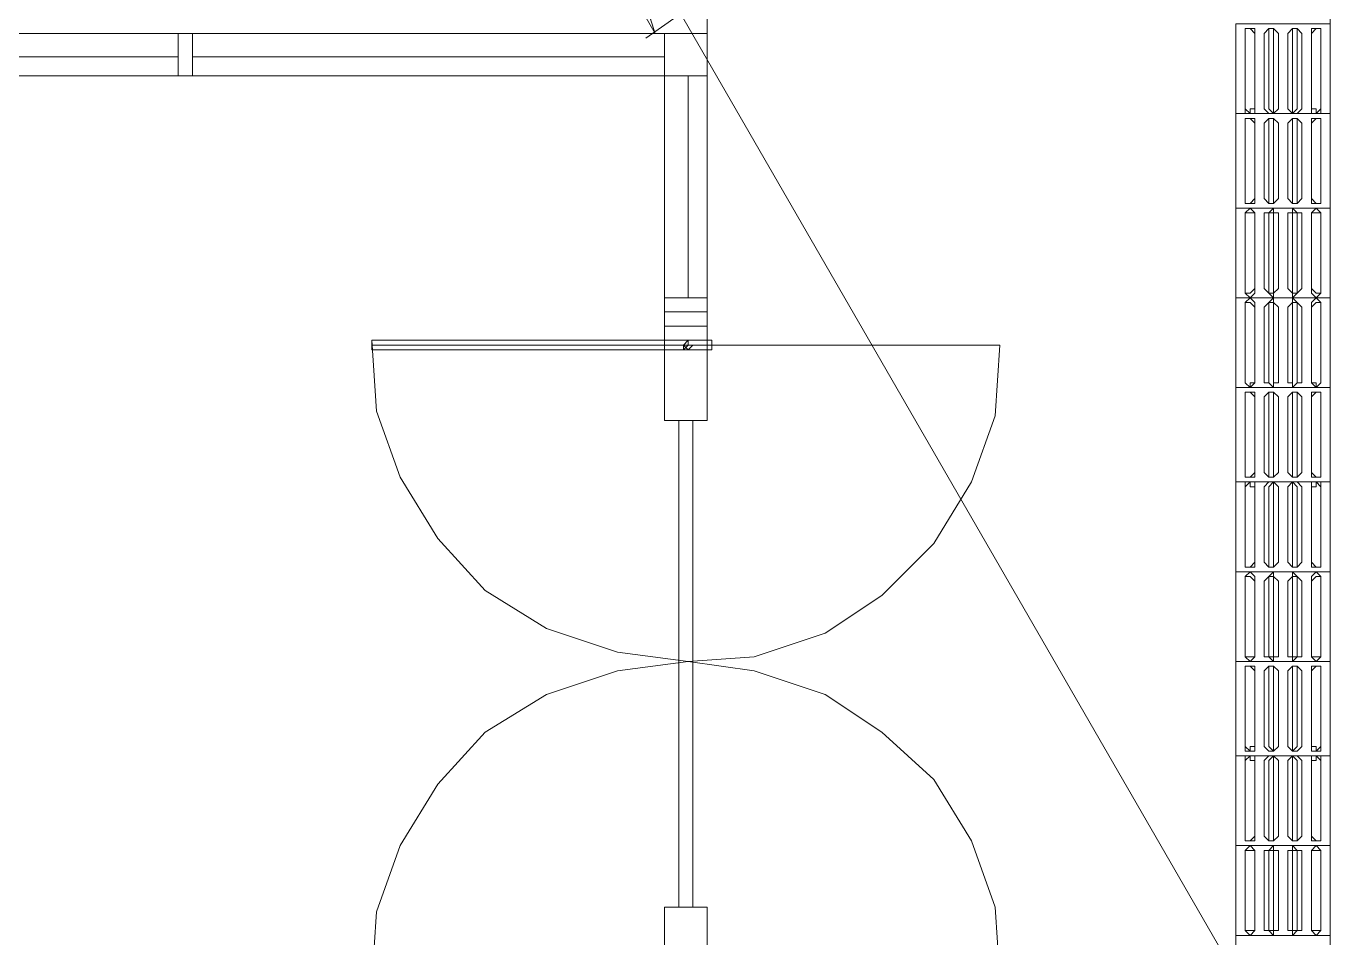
# Model space of a CAD drawing. Header units: millimetres. Extents: x -4011 to 126995, y -1911 to 106700.
# Drawn here: x 86328 to 90653, y 54117 to 57117 of the extents above; entities that cross this region are included whole.
import ezdxf

# ---------------------------------------------------------------- set-up
doc = ezdxf.new("R2010")
doc.units = ezdxf.units.MM
doc.layers.add('PDF_형상', color=7, linetype='Continuous')

msp = doc.modelspace()

# ---------------------------------------------------------------- linework, layer by layer
at = {"layer": 'PDF_형상', "lineweight": 5}
for points in [[(79321.2, 38968.9), (79321.2, 42668.4), (82958.5, 42668.4), (82958.5, 38968.9), (95937.8, 46538.9), (94569.9, 47005.2), (94399, 46911.9), (83797.9, 65269.4), (80953.4, 65269.4), (80953.4, 64974.1), (74098.4, 64974.1), (74098.4, 87730.6)], [(80953.4, 87730.6), (80953.4, 65269.4), (83797.9, 65269.4), (94399, 46911.9), (94569.9, 47005.2), (95937.8, 46538.9), (82958.5, 38968.9)], [(82569.9, 65378.2), (82010.4, 65378.2), (83860.1, 65378.2), (88569.9, 57186.5), (88569.9, 57093.3), (88399, 57093.3), (88383.4, 57139.9), (88554.4, 57233.2)], [(82569.9, 65176.2), (81715, 65176.2), (83735.7, 65176.2), (88399, 57093.3)], [(90621.8, 57419.7), (90621.8, 57124.3), (90621.8, 56829), (90310.9, 56829), (90310.9, 57124.3)], [(88367.9, 57077.7), (88523.3, 57186.5)], [(86829, 57015.5), (86829, 56953.4), (86875.6, 56953.4), (86875.6, 57093.3), (86829, 57093.3), (86829, 57015.5), (85274.6, 57015.5), (85274.6, 57093.3), (85119.2, 57093.3), (85119.2, 56953.4), (85274.6, 56953.4), (85274.6, 57015.5)], [(86875.6, 57015.5), (86875.6, 56953.4), (86829, 56953.4), (86829, 57093.3), (86875.6, 57093.3), (86875.6, 57015.5), (88430, 57015.5), (88430, 57093.3), (88569.9, 57093.3), (88569.9, 56953.4), (88430, 56953.4), (88430, 57015.5)], [(88507.8, 56222.8), (88430, 56222.8), (88430, 56176.2), (88569.9, 56176.2), (88569.9, 56222.8), (88507.8, 56222.8), (88507.8, 56953.4), (88569.9, 56953.4), (88569.9, 57093.3), (88430, 57093.3), (88430, 56953.4), (88507.8, 56953.4)], [(90342, 57093.3), (90342, 56844.6), (90342, 57093.3)], [(90373.1, 57093.3), (90373.1, 56844.6), (90373.1, 57093.3)], [(90621.8, 56829), (90621.8, 56518.1), (90310.9, 56518.1), (90310.9, 56829)], [(90342, 56797.9), (90342, 56549.2), (90342, 56797.9)], [(90373.1, 56797.9), (90373.1, 56549.2), (90373.1, 56797.9)], [(90621.8, 56518.1), (90621.8, 56222.8), (90621.8, 55927.5), (90310.9, 55927.5), (90310.9, 56222.8)], [(90310.9, 56518.1), (90310.9, 56222.8), (90621.8, 56222.8)], [(90342, 56502.6), (90342, 56253.9), (90342, 56502.6)], [(90373.1, 56502.6), (90373.1, 56253.9), (90373.1, 56502.6)], [(90342, 56191.7), (90342, 55943), (90342, 56191.7)], [(90373.1, 56191.7), (90373.1, 55943), (90373.1, 56191.7)], [(87466.3, 56082.9), (87481.9, 55849.7), (87559.6, 55632.1), (87683.9, 55430.1), (87839.4, 55259.1), (88041.4, 55134.7), (88274.6, 55057), (88507.8, 55025.9), (88725.4, 55041.4), (88958.5, 55119.2), (89145.1, 55243.5), (89316.1, 55414.5), (89440.4, 55616.6), (89518.1, 55834.2), (89533.7, 56067.4), (88585.5, 56067.4)], [(88507.8, 56067.4), (88492.2, 56051.8)], [(88492.2, 56067.4), (88507.8, 56051.8)], [(90621.8, 55927.5), (90621.8, 55616.6), (90310.9, 55616.6), (90310.9, 55927.5)], [(90342, 55896.4), (90342, 55647.7), (90342, 55896.4)], [(90373.1, 55896.4), (90373.1, 55647.7), (90373.1, 55896.4)], [(90621.8, 55616.6), (90621.8, 55321.2), (90621.8, 55025.9), (90310.9, 55025.9), (90310.9, 55321.2)], [(90310.9, 55616.6), (90310.9, 55321.2), (90621.8, 55321.2)], [(90342, 55601), (90342, 55352.3), (90342, 55601)], [(90373.1, 55601), (90373.1, 55352.3), (90373.1, 55601)], [(90342, 55290.2), (90342, 55041.4), (90342, 55290.2)], [(90373.1, 55290.2), (90373.1, 55041.4), (90373.1, 55290.2)], [(88585.5, 53984.5), (89533.7, 53984.5), (89518.1, 54217.6), (89440.4, 54435.2), (89316.1, 54637.3), (89145.1, 54792.7), (88958.5, 54917.1), (88725.4, 54994.8), (88507.8, 55025.9), (88274.6, 54994.8), (88041.4, 54917.1), (87839.4, 54792.7), (87683.9, 54621.8), (87559.6, 54419.7), (87481.9, 54202.1), (87466.3, 53968.9)], [(90621.8, 55025.9), (90621.8, 54715), (90310.9, 54715), (90310.9, 55025.9)], [(90342, 54994.8), (90342, 54746.1), (90342, 54994.8)], [(90373.1, 54994.8), (90373.1, 54746.1), (90373.1, 54994.8)], [(90621.8, 54715), (90621.8, 54419.7), (90621.8, 54124.4), (90310.9, 54124.4), (90310.9, 54419.7)], [(90310.9, 54715), (90310.9, 54419.7), (90621.8, 54419.7)], [(90342, 54699.5), (90342, 54450.8), (90342, 54699.5)], [(90373.1, 54699.5), (90373.1, 54450.8), (90373.1, 54699.5)], [(90342, 54404.1), (90342, 54139.9), (90342, 54404.1)], [(90373.1, 54404.1), (90373.1, 54139.9), (90373.1, 54404.1)], [(90621.8, 54124.4), (90621.8, 53829), (90310.9, 53829), (90310.9, 54124.4)]]:
    msp.add_lwpolyline(points, dxfattribs=at)
for points in [[(86829, 56953.4), (85274.6, 56953.4), (85274.6, 57093.3), (86829, 57093.3)], [(86875.6, 56953.4), (88430, 56953.4), (88430, 57093.3), (86875.6, 57093.3)], [(90310.9, 56829), (90621.8, 56829), (90621.8, 57124.3), (90310.9, 57124.3)], [(90342, 57093.3), (90342, 57108.8), (90357.5, 57108.8), (90373.1, 57093.3), (90373.1, 57108.8), (90357.5, 57108.8), (90342, 57108.8)], [(90404.1, 57093.3), (90404.1, 56844.6), (90419.7, 56829), (90435.2, 56829), (90450.8, 56844.6), (90450.8, 57093.3), (90435.2, 57108.8), (90419.7, 57108.8)], [(90419.7, 57093.3), (90419.7, 57108.8), (90435.2, 57108.8), (90435.2, 57093.3), (90435.2, 56844.6), (90435.2, 56829), (90419.7, 56844.6)], [(90481.9, 57093.3), (90481.9, 56844.6), (90497.4, 56829), (90513, 56829), (90528.5, 56844.6), (90528.5, 57093.3), (90513, 57108.8), (90497.4, 57108.8)], [(90497.4, 57093.3), (90497.4, 57108.8), (90513, 57108.8), (90513, 57093.3), (90513, 56844.6), (90497.4, 56829), (90497.4, 56844.6)], [(90559.6, 57093.3), (90575.1, 57108.8), (90590.7, 57108.8), (90590.7, 57093.3), (90590.7, 57108.8), (90575.1, 57108.8), (90559.6, 57108.8)], [(90590.7, 56844.6), (90575.1, 56829), (90575.1, 56844.6), (90559.6, 56844.6), (90559.6, 57093.3), (90559.6, 56844.6), (90559.6, 56829), (90575.1, 56829), (90590.7, 56829), (90590.7, 56844.6), (90590.7, 57093.3)], [(88430, 56222.8), (88430, 56953.4), (88569.9, 56953.4), (88569.9, 56222.8)], [(90310.9, 56518.1), (90621.8, 56518.1), (90621.8, 56829), (90310.9, 56829)], [(90373.1, 56844.6), (90357.5, 56844.6), (90357.5, 56829), (90342, 56844.6), (90342, 56829), (90357.5, 56829), (90373.1, 56829)], [(90342, 56797.9), (90342, 56813.5), (90357.5, 56813.5), (90373.1, 56797.9), (90373.1, 56813.5), (90357.5, 56813.5), (90342, 56813.5)], [(90404.1, 56797.9), (90404.1, 56549.2), (90419.7, 56533.7), (90435.2, 56533.7), (90450.8, 56549.2), (90450.8, 56797.9), (90435.2, 56813.5), (90419.7, 56813.5)], [(90419.7, 56797.9), (90419.7, 56813.5), (90435.2, 56813.5), (90435.2, 56797.9), (90435.2, 56549.2), (90435.2, 56533.7), (90419.7, 56533.7), (90419.7, 56549.2)], [(90481.9, 56797.9), (90481.9, 56549.2), (90497.4, 56533.7), (90513, 56533.7), (90528.5, 56549.2), (90528.5, 56797.9), (90513, 56813.5), (90497.4, 56813.5)], [(90497.4, 56797.9), (90497.4, 56813.5), (90513, 56813.5), (90513, 56797.9), (90513, 56549.2), (90513, 56533.7), (90497.4, 56533.7), (90497.4, 56549.2)], [(90559.6, 56797.9), (90575.1, 56813.5), (90590.7, 56813.5), (90590.7, 56797.9), (90590.7, 56813.5), (90575.1, 56813.5), (90559.6, 56813.5)], [(90590.7, 56549.2), (90590.7, 56533.7), (90575.1, 56533.7), (90559.6, 56549.2), (90559.6, 56797.9), (90559.6, 56549.2), (90559.6, 56533.7), (90575.1, 56533.7), (90590.7, 56533.7), (90590.7, 56549.2), (90590.7, 56797.9)], [(90373.1, 56549.2), (90357.5, 56533.7), (90342, 56533.7), (90342, 56549.2), (90342, 56533.7), (90357.5, 56533.7), (90373.1, 56533.7)], [(90310.9, 56222.8), (90621.8, 56222.8), (90621.8, 56518.1), (90310.9, 56518.1)], [(90342, 56502.6), (90357.5, 56502.6), (90373.1, 56502.6), (90357.5, 56518.1)], [(90404.1, 56502.6), (90404.1, 56253.9), (90419.7, 56238.3), (90435.2, 56222.8), (90435.2, 56238.3), (90450.8, 56253.9), (90450.8, 56502.6), (90435.2, 56502.6), (90435.2, 56518.1), (90419.7, 56502.6)], [(90419.7, 56502.6), (90435.2, 56502.6), (90435.2, 56253.9), (90435.2, 56238.3), (90419.7, 56238.3), (90419.7, 56253.9)], [(90481.9, 56502.6), (90481.9, 56253.9), (90497.4, 56238.3), (90497.4, 56222.8), (90513, 56238.3), (90528.5, 56253.9), (90528.5, 56502.6), (90513, 56502.6), (90497.4, 56518.1), (90497.4, 56502.6)], [(90497.4, 56502.6), (90513, 56502.6), (90513, 56253.9), (90513, 56238.3), (90497.4, 56238.3), (90497.4, 56253.9)], [(90559.6, 56502.6), (90575.1, 56502.6), (90590.7, 56502.6), (90575.1, 56518.1)], [(90590.7, 56253.9), (90590.7, 56238.3), (90575.1, 56238.3), (90559.6, 56253.9), (90559.6, 56502.6), (90559.6, 56253.9), (90559.6, 56238.3), (90575.1, 56222.8), (90590.7, 56238.3), (90590.7, 56253.9), (90590.7, 56502.6)], [(90310.9, 55927.5), (90621.8, 55927.5), (90621.8, 56222.8), (90310.9, 56222.8)], [(90373.1, 56253.9), (90357.5, 56238.3), (90342, 56238.3), (90342, 56253.9), (90342, 56238.3), (90357.5, 56222.8), (90373.1, 56238.3)], [(90342, 56191.7), (90342, 56207.3), (90357.5, 56207.3), (90373.1, 56191.7), (90373.1, 56207.3), (90357.5, 56222.8), (90342, 56207.3)], [(90404.1, 56191.7), (90404.1, 55943), (90419.7, 55943), (90435.2, 55927.5), (90435.2, 55943), (90450.8, 55943), (90450.8, 56191.7), (90435.2, 56207.3), (90435.2, 56222.8), (90419.7, 56207.3)], [(90481.9, 56191.7), (90481.9, 55943), (90497.4, 55943), (90497.4, 55927.5), (90513, 55943), (90528.5, 55943), (90528.5, 56191.7), (90513, 56207.3), (90497.4, 56222.8), (90497.4, 56207.3)], [(90559.6, 56191.7), (90575.1, 56207.3), (90590.7, 56207.3), (90590.7, 56191.7), (90590.7, 56207.3), (90575.1, 56222.8), (90559.6, 56207.3)], [(88430, 56176.2), (88430, 56129.5), (88569.9, 56129.5), (88569.9, 56176.2)], [(90419.7, 56191.7), (90419.7, 56207.3), (90435.2, 56207.3), (90435.2, 56191.7), (90435.2, 55943), (90435.2, 55927.5), (90419.7, 55943)], [(90497.4, 56191.7), (90497.4, 56207.3), (90513, 56207.3), (90513, 56191.7), (90513, 55943), (90497.4, 55927.5), (90497.4, 55943)], [(90590.7, 55943), (90575.1, 55927.5), (90575.1, 55943), (90559.6, 55943), (90559.6, 56191.7), (90559.6, 55943), (90575.1, 55927.5), (90590.7, 55943), (90590.7, 56191.7)], [(88569.9, 56129.5), (88430, 56129.5), (88430, 55818.7), (88569.9, 55818.7)], [(87466.3, 56051.8), (88585.5, 56051.8), (88585.5, 56067.4), (87466.3, 56067.4), (87466.3, 56051.8), (88585.5, 56051.8), (88585.5, 56082.9), (87466.3, 56082.9)], [(88523.3, 56067.4), (88507.8, 56067.4), (88507.8, 56082.9), (88492.2, 56067.4), (88492.2, 56051.8), (88507.8, 56051.8)], [(90310.9, 55616.6), (90621.8, 55616.6), (90621.8, 55927.5), (90310.9, 55927.5)], [(90373.1, 55943), (90357.5, 55943), (90357.5, 55927.5), (90342, 55943), (90357.5, 55927.5)], [(90342, 55896.4), (90342, 55911.9), (90357.5, 55911.9), (90373.1, 55896.4), (90373.1, 55911.9), (90357.5, 55911.9), (90342, 55911.9)], [(90404.1, 55896.4), (90404.1, 55647.7), (90419.7, 55632.1), (90435.2, 55632.1), (90450.8, 55647.7), (90450.8, 55896.4), (90435.2, 55911.9), (90419.7, 55911.9)], [(90419.7, 55896.4), (90419.7, 55911.9), (90435.2, 55911.9), (90435.2, 55896.4), (90435.2, 55647.7), (90435.2, 55632.1), (90419.7, 55632.1), (90419.7, 55647.7)], [(90481.9, 55896.4), (90481.9, 55647.7), (90497.4, 55632.1), (90513, 55632.1), (90528.5, 55647.7), (90528.5, 55896.4), (90513, 55911.9), (90497.4, 55911.9)], [(90497.4, 55896.4), (90497.4, 55911.9), (90513, 55911.9), (90513, 55896.4), (90513, 55647.7), (90513, 55632.1), (90497.4, 55632.1), (90497.4, 55647.7)], [(90559.6, 55896.4), (90575.1, 55911.9), (90590.7, 55911.9), (90590.7, 55896.4), (90590.7, 55911.9), (90575.1, 55911.9), (90559.6, 55911.9)], [(90590.7, 55647.7), (90590.7, 55632.1), (90575.1, 55632.1), (90559.6, 55647.7), (90559.6, 55896.4), (90559.6, 55647.7), (90559.6, 55632.1), (90575.1, 55632.1), (90590.7, 55632.1), (90590.7, 55647.7), (90590.7, 55896.4)], [(88523.3, 55818.7), (88476.7, 55818.7), (88476.7, 54217.6), (88523.3, 54217.6)], [(90310.9, 55321.2), (90621.8, 55321.2), (90621.8, 55616.6), (90310.9, 55616.6)], [(90373.1, 55647.7), (90357.5, 55632.1), (90342, 55632.1), (90342, 55647.7), (90342, 55632.1), (90357.5, 55632.1), (90373.1, 55632.1)], [(90342, 55601), (90357.5, 55616.6), (90357.5, 55601), (90373.1, 55601), (90373.1, 55616.6), (90357.5, 55616.6), (90342, 55616.6)], [(90404.1, 55601), (90404.1, 55352.3), (90419.7, 55336.8), (90435.2, 55336.8), (90450.8, 55352.3), (90450.8, 55601), (90435.2, 55616.6), (90419.7, 55616.6)], [(90419.7, 55601), (90435.2, 55616.6), (90435.2, 55601), (90435.2, 55352.3), (90435.2, 55336.8), (90419.7, 55336.8), (90419.7, 55352.3)], [(90481.9, 55601), (90481.9, 55352.3), (90497.4, 55336.8), (90513, 55336.8), (90528.5, 55352.3), (90528.5, 55601), (90513, 55616.6), (90497.4, 55616.6)], [(90497.4, 55601), (90497.4, 55616.6), (90513, 55601), (90513, 55352.3), (90513, 55336.8), (90497.4, 55336.8), (90497.4, 55352.3)], [(90559.6, 55601), (90575.1, 55601), (90575.1, 55616.6), (90590.7, 55601), (90590.7, 55616.6), (90575.1, 55616.6), (90559.6, 55616.6)], [(90590.7, 55352.3), (90590.7, 55336.8), (90575.1, 55336.8), (90559.6, 55352.3), (90559.6, 55601), (90559.6, 55352.3), (90559.6, 55336.8), (90575.1, 55336.8), (90590.7, 55336.8), (90590.7, 55352.3), (90590.7, 55601)], [(90310.9, 55025.9), (90621.8, 55025.9), (90621.8, 55321.2), (90310.9, 55321.2)], [(90373.1, 55352.3), (90357.5, 55336.8), (90342, 55336.8), (90342, 55352.3), (90342, 55336.8), (90357.5, 55336.8), (90373.1, 55336.8)], [(90342, 55290.2), (90342, 55305.7), (90357.5, 55305.7), (90373.1, 55290.2), (90373.1, 55305.7), (90357.5, 55321.2), (90342, 55305.7)], [(90404.1, 55290.2), (90404.1, 55041.4), (90419.7, 55041.4), (90435.2, 55025.9), (90435.2, 55041.4), (90450.8, 55041.4), (90450.8, 55290.2), (90435.2, 55305.7), (90435.2, 55321.2), (90419.7, 55305.7)], [(90481.9, 55290.2), (90481.9, 55041.4), (90497.4, 55041.4), (90497.4, 55025.9), (90513, 55041.4), (90528.5, 55041.4), (90528.5, 55290.2), (90513, 55305.7), (90497.4, 55321.2), (90497.4, 55305.7)], [(90559.6, 55290.2), (90575.1, 55305.7), (90590.7, 55305.7), (90590.7, 55290.2), (90590.7, 55305.7), (90575.1, 55321.2), (90559.6, 55305.7)], [(90419.7, 55290.2), (90419.7, 55305.7), (90435.2, 55305.7), (90435.2, 55290.2), (90435.2, 55041.4), (90419.7, 55041.4)], [(90497.4, 55290.2), (90497.4, 55305.7), (90513, 55305.7), (90513, 55290.2), (90513, 55041.4), (90497.4, 55041.4)], [(90590.7, 55041.4), (90575.1, 55041.4), (90559.6, 55041.4), (90559.6, 55290.2), (90559.6, 55041.4), (90575.1, 55025.9), (90590.7, 55041.4), (90590.7, 55290.2)], [(90310.9, 54715), (90621.8, 54715), (90621.8, 55025.9), (90310.9, 55025.9)], [(90373.1, 55041.4), (90357.5, 55041.4), (90342, 55041.4), (90357.5, 55025.9)], [(90342, 54994.8), (90342, 55010.4), (90357.5, 55010.4), (90373.1, 54994.8), (90373.1, 55010.4), (90357.5, 55010.4), (90342, 55010.4)], [(90404.1, 54994.8), (90404.1, 54746.1), (90419.7, 54730.6), (90435.2, 54730.6), (90450.8, 54746.1), (90450.8, 54994.8), (90435.2, 55010.4), (90419.7, 55010.4)], [(90419.7, 54994.8), (90419.7, 55010.4), (90435.2, 55010.4), (90435.2, 54994.8), (90435.2, 54746.1), (90435.2, 54730.6), (90419.7, 54746.1)], [(90481.9, 54994.8), (90481.9, 54746.1), (90497.4, 54730.6), (90513, 54730.6), (90528.5, 54746.1), (90528.5, 54994.8), (90513, 55010.4), (90497.4, 55010.4)], [(90497.4, 54994.8), (90497.4, 55010.4), (90513, 55010.4), (90513, 54994.8), (90513, 54746.1), (90497.4, 54730.6), (90497.4, 54746.1)], [(90559.6, 54994.8), (90575.1, 55010.4), (90590.7, 55010.4), (90590.7, 54994.8), (90590.7, 55010.4), (90575.1, 55010.4), (90559.6, 55010.4)], [(90590.7, 54746.1), (90575.1, 54730.6), (90575.1, 54746.1), (90559.6, 54746.1), (90559.6, 54994.8), (90559.6, 54746.1), (90559.6, 54730.6), (90575.1, 54730.6), (90590.7, 54730.6), (90590.7, 54746.1), (90590.7, 54994.8)], [(90310.9, 54419.7), (90621.8, 54419.7), (90621.8, 54715), (90310.9, 54715)], [(90373.1, 54746.1), (90357.5, 54746.1), (90357.5, 54730.6), (90342, 54746.1), (90342, 54730.6), (90357.5, 54730.6), (90373.1, 54730.6)], [(90342, 54699.5), (90357.5, 54715), (90357.5, 54699.5), (90373.1, 54699.5), (90373.1, 54715), (90357.5, 54715), (90342, 54715)], [(90404.1, 54699.5), (90404.1, 54450.8), (90419.7, 54435.2), (90435.2, 54435.2), (90450.8, 54450.8), (90450.8, 54699.5), (90435.2, 54715), (90419.7, 54715)], [(90419.7, 54699.5), (90435.2, 54715), (90435.2, 54699.5), (90435.2, 54450.8), (90435.2, 54435.2), (90419.7, 54435.2), (90419.7, 54450.8)], [(90481.9, 54699.5), (90481.9, 54450.8), (90497.4, 54435.2), (90513, 54435.2), (90528.5, 54450.8), (90528.5, 54699.5), (90513, 54715), (90497.4, 54715)], [(90497.4, 54699.5), (90497.4, 54715), (90513, 54699.5), (90513, 54450.8), (90513, 54435.2), (90497.4, 54435.2), (90497.4, 54450.8)], [(90559.6, 54699.5), (90575.1, 54699.5), (90575.1, 54715), (90590.7, 54699.5), (90590.7, 54715), (90575.1, 54715), (90559.6, 54715)], [(90590.7, 54450.8), (90590.7, 54435.2), (90575.1, 54435.2), (90559.6, 54450.8), (90559.6, 54699.5), (90559.6, 54450.8), (90559.6, 54435.2), (90575.1, 54435.2), (90590.7, 54435.2), (90590.7, 54450.8), (90590.7, 54699.5)], [(90373.1, 54450.8), (90357.5, 54435.2), (90342, 54435.2), (90342, 54450.8), (90342, 54435.2), (90357.5, 54435.2), (90373.1, 54435.2)], [(90310.9, 54124.4), (90621.8, 54124.4), (90621.8, 54419.7), (90310.9, 54419.7)], [(90342, 54404.1), (90357.5, 54404.1), (90373.1, 54404.1), (90357.5, 54419.7)], [(90404.1, 54404.1), (90404.1, 54139.9), (90419.7, 54139.9), (90435.2, 54124.4), (90435.2, 54139.9), (90450.8, 54139.9), (90450.8, 54404.1), (90435.2, 54404.1), (90435.2, 54419.7), (90419.7, 54404.1)], [(90419.7, 54404.1), (90435.2, 54404.1), (90435.2, 54139.9), (90419.7, 54139.9)], [(90481.9, 54404.1), (90481.9, 54139.9), (90497.4, 54139.9), (90497.4, 54124.4), (90513, 54139.9), (90528.5, 54139.9), (90528.5, 54404.1), (90513, 54404.1), (90497.4, 54419.7), (90497.4, 54404.1)], [(90497.4, 54404.1), (90513, 54404.1), (90513, 54139.9), (90497.4, 54139.9)], [(90559.6, 54404.1), (90575.1, 54404.1), (90590.7, 54404.1), (90575.1, 54419.7)], [(90590.7, 54139.9), (90575.1, 54139.9), (90559.6, 54139.9), (90559.6, 54404.1), (90559.6, 54139.9), (90575.1, 54124.4), (90590.7, 54139.9), (90590.7, 54404.1)], [(88569.9, 53922.3), (88430, 53922.3), (88430, 54217.6), (88569.9, 54217.6)], [(90310.9, 53829), (90621.8, 53829), (90621.8, 54124.4), (90310.9, 54124.4)], [(90373.1, 54139.9), (90357.5, 54139.9), (90342, 54139.9), (90357.5, 54124.4)]]:
    msp.add_lwpolyline(points, close=True, dxfattribs=at)

doc.saveas('drawing.dxf')
